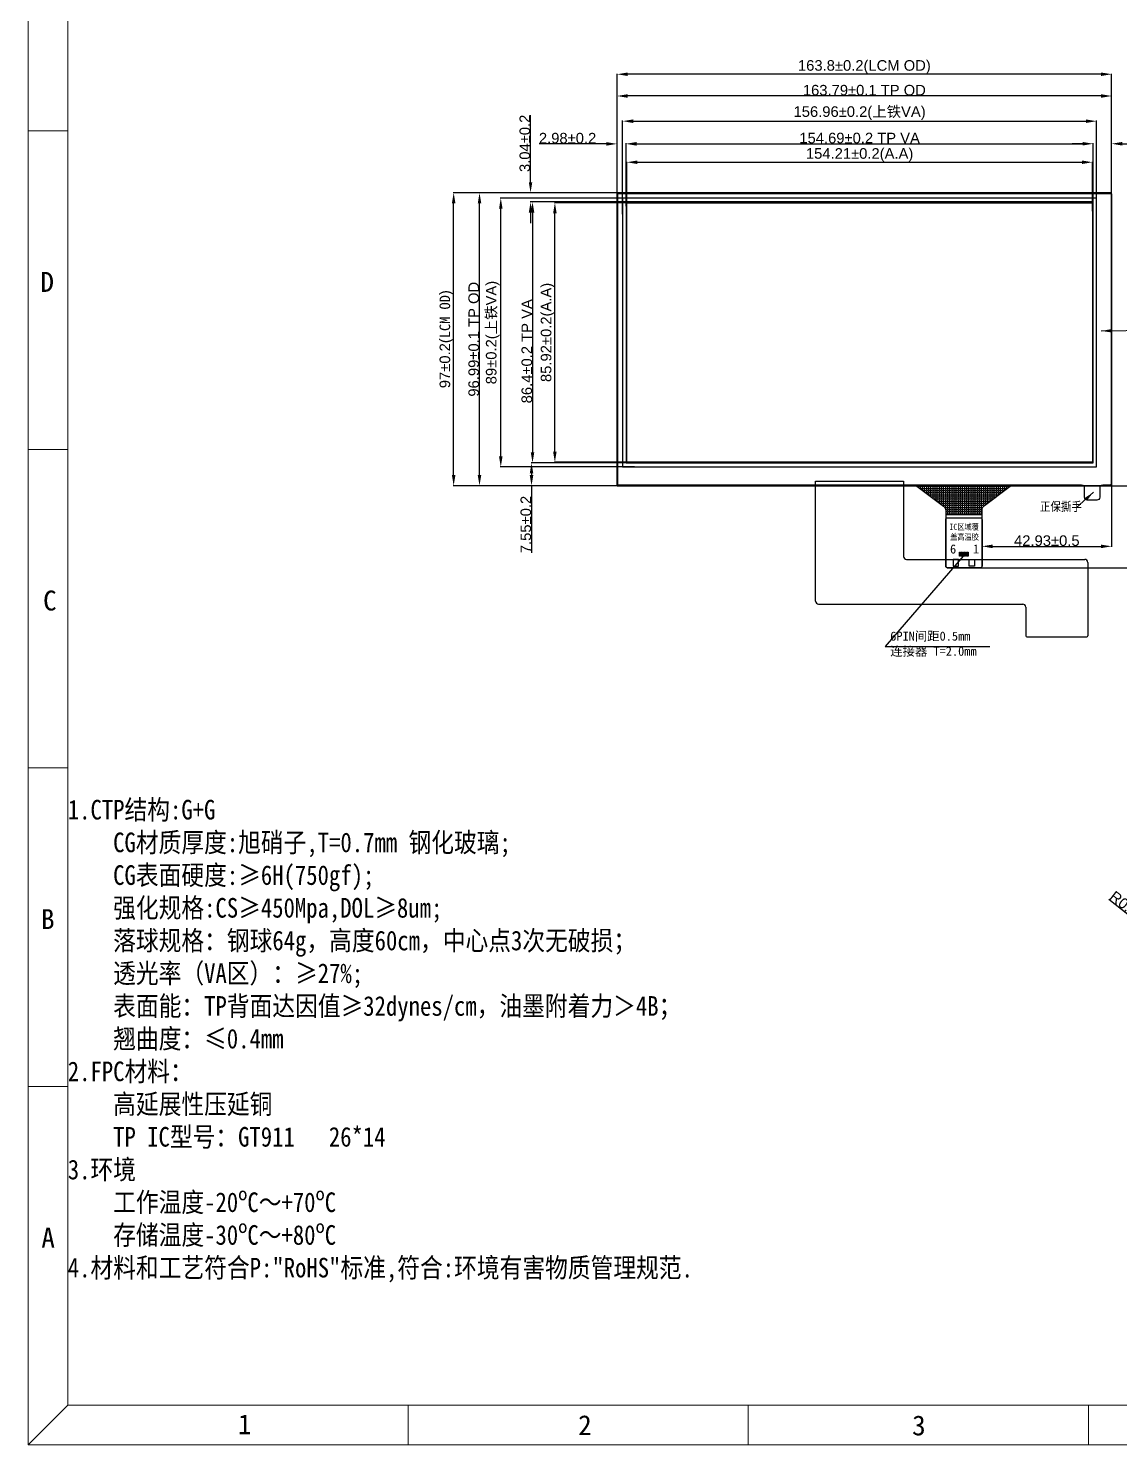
# Model space of a CAD drawing. Header units: millimetres. Extents: x 2156 to 3084, y -2015 to -1256.
# Drawn here: x 2155.9 to 2517.3, y -2015.3 to -1546.4 of the extents above; entities that cross this region are included whole.
import ezdxf

# ---------------------------------------------------------------- set-up
doc = ezdxf.new("R2010")
doc.units = ezdxf.units.MM
doc.header["$LTSCALE"] = 23.1
doc.header["$PDMODE"] = 3
doc.header["$PDSIZE"] = 8
doc.layers.get('0').update_dxf_attribs({"linetype": 'CONTINUOUS'})
doc.layers.get('Defpoints').update_dxf_attribs({"linetype": 'CONTINUOUS'})
for name, color, linetype in [('Cover Lens', 6, 'CONTINUOUS'), ('DIM', 120, 'CONTINUOUS'), ('FPC', 30, 'CONTINUOUS'), ('保护膜', 170, 'CONTINUOUS')]:
    doc.layers.add(name, color=color, linetype=linetype)
for name, color, linetype, lineweight in [('DIM(标注)', 3, 'CONTINUOUS', 15), ('标注', 3, 'CONTINUOUS', 13), ('标注线', 6, 'CONTINUOUS', 18)]:
    doc.layers.add(name, color=color, linetype=linetype, lineweight=lineweight)
doc.styles.add('Aral', font='')
doc.styles.get("Standard").update_dxf_attribs({"font": 'txt', "width": 0.85})
doc.styles.add('宋体', font='simsun.ttc')
doc.styles.get('Aral').set_extended_font_data('Arial')
doc.dimstyles.get("Standard").update_dxf_attribs({"dimtxt": 3.5, "dimasz": 3.5, "dimexe": 0.18, "dimexo": 0.0625, "dimgap": 0.09, "dimtad": 1, "dimdsep": 46, "dimtxsty": 'Standard', "dimcen": 0.09, "dimadec": 0, "dimazin": 0, "dimtol": 1, "dimtp": 0.01, "dimtm": 0.01, "dimtfac": 1, "dimtofl": 0, "dimtmove": 0, "dimatfit": 3, "dimfxl": 1, "dimtolj": 1, "dimarcsym": 0})
doc.dimstyles.new('STANDARD$0', dxfattribs={"dimtxt": 2, "dimasz": 1, "dimexe": 0.5, "dimexo": 0.5, "dimgap": 0.4, "dimtad": 1, "dimzin": 1, "dimdsep": 46, "dimtxsty": '宋体', "dimcen": 1.5, "dimclrd": 1, "dimclre": 1, "dimclrt": 4, "dimadec": 0, "dimazin": 0, "dimtfac": 1, "dimtmove": 0, "dimatfit": 3, "dimfxl": 0.5, "dimtolj": 1, "dimtzin": 0, "dimarcsym": 0})
doc.dimstyles.new('work', dxfattribs={"dimtxt": 4, "dimasz": 1.5, "dimexe": 0, "dimexo": 0.625, "dimtad": 0, "dimdsep": 46, "dimtxsty": 'Standard', "dimcen": 2.5, "dimclrd": 3, "dimclre": 3, "dimclrt": 3, "dimadec": 0, "dimazin": 0, "dimtfac": 1, "dimtmove": 0, "dimatfit": 3, "dimfxl": 0.8, "dimarcsym": 1})

# ---------------------------------------------------------------- blocks, each defined once
blk = doc.blocks.new('*D0')
at = {"layer": 'Defpoints', "color": 0}
for p in [(2350.87, -1568.83), (2350.87, -1612.12), (2514.66, -1610.78)]:
    blk.add_point(p, dxfattribs=at)
at = {"layer": 'DIM', "color": 0, "lineweight": -2}
for p, q in [((2350.87, -1612.06), (2350.87, -1568.65)), ((2511.16, -1568.83), (2354.37, -1568.83)), ((2514.66, -1610.72), (2514.66, -1568.65))]:
    blk.add_line(p, q, dxfattribs=at)
at = {"layer": 'DIM', "color": 0}
for points in [[(2354.37, -1568.24), (2354.37, -1569.41), (2350.87, -1568.83)], [(2511.16, -1568.24), (2511.16, -1569.41), (2514.66, -1568.83)]]:
    blk.add_solid(points, dxfattribs=at)
at = {"layer": 'DIM', "color": 0, "insert": (2432.77, -1566.93), "char_height": 3.5, "attachment_point": 5, "style": 'Aral'}
blk.add_mtext('\\A1;163.79±0.1 TP OD', dxfattribs=at)
blk = doc.blocks.new('*D1')
at = {"layer": 'Defpoints', "color": 0}
for p in [(2508.54, -1584.64), (2353.85, -1605.36), (2508.54, -1608.56)]:
    blk.add_point(p, dxfattribs=at)
at = {"layer": 'DIM', "color": 0, "lineweight": -2}
for p, q in [((2353.85, -1605.3), (2353.85, -1584.46)), ((2357.35, -1584.64), (2505.04, -1584.64)), ((2508.54, -1608.49), (2508.54, -1584.46))]:
    blk.add_line(p, q, dxfattribs=at)
at = {"layer": 'DIM', "color": 0}
for points in [[(2357.35, -1584.06), (2357.35, -1585.23), (2353.85, -1584.64)], [(2505.04, -1584.06), (2505.04, -1585.23), (2508.54, -1584.64)]]:
    blk.add_solid(points, dxfattribs=at)
at = {"layer": 'DIM', "color": 0, "insert": (2431.2, -1582.77), "char_height": 3.5, "attachment_point": 5, "style": 'Aral'}
blk.add_mtext('\\A1;154.69±0.2 TP VA', dxfattribs=at)
blk = doc.blocks.new('*D2')
at = {"layer": 'Defpoints', "color": 0}
for p in [(2514.66, -1584.64), (2508.54, -1608.56), (2514.66, -1610.84)]:
    blk.add_point(p, dxfattribs=at)
at = {"layer": 'DIM', "color": 0, "lineweight": -2}
for p, q in [((2505.04, -1584.64), (2501.54, -1584.64)), ((2508.54, -1608.49), (2508.54, -1584.46)), ((2514.66, -1610.78), (2514.66, -1584.46)), ((2518.16, -1584.64), (2540.4, -1584.64))]:
    blk.add_line(p, q, dxfattribs=at)
at = {"layer": 'DIM', "color": 0}
for points in [[(2505.04, -1584.06), (2505.04, -1585.23), (2508.54, -1584.64)], [(2518.16, -1584.06), (2518.16, -1585.23), (2514.66, -1584.64)]]:
    blk.add_solid(points, dxfattribs=at)
at = {"layer": 'DIM', "color": 0, "insert": (2531.03, -1582.77), "char_height": 3.5, "attachment_point": 5, "style": 'Aral'}
blk.add_mtext('\\A1;6.12±0.2', dxfattribs=at)
blk = doc.blocks.new('*D3')
at = {"layer": 'Defpoints', "color": 0}
for p in [(2305.32, -1600.87), (2356.15, -1600.87), (2358.39, -1697.86)]:
    blk.add_point(p, dxfattribs=at)
at = {"layer": 'DIM', "color": 0, "lineweight": -2}
for p, q in [((2356.08, -1600.87), (2305.14, -1600.87)), ((2305.32, -1694.36), (2305.32, -1604.37)), ((2358.32, -1697.86), (2305.14, -1697.86))]:
    blk.add_line(p, q, dxfattribs=at)
at = {"layer": 'DIM', "color": 0}
for points in [[(2304.74, -1604.37), (2305.9, -1604.37), (2305.32, -1600.87)], [(2304.74, -1694.36), (2305.9, -1694.36), (2305.32, -1697.86)]]:
    blk.add_solid(points, dxfattribs=at)
at = {"layer": 'DIM', "color": 0, "insert": (2303.42, -1649.36), "char_height": 3.5, "attachment_point": 5, "rotation": 90, "style": 'Aral'}
blk.add_mtext('\\A1;96.99±0.1 TP OD', dxfattribs=at)
blk = doc.blocks.new('*D4')
at = {"layer": 'Defpoints', "color": 0}
for p in [(2361.85, -1603.91), (2322.88, -1690.31), (2359.7, -1690.31)]:
    blk.add_point(p, dxfattribs=at)
at = {"layer": 'DIM', "color": 0, "lineweight": -2}
for p, q in [((2361.79, -1603.91), (2322.7, -1603.91)), ((2322.88, -1607.41), (2322.88, -1686.81)), ((2359.64, -1690.31), (2322.7, -1690.31))]:
    blk.add_line(p, q, dxfattribs=at)
at = {"layer": 'DIM', "color": 0}
for points in [[(2322.29, -1607.41), (2323.46, -1607.41), (2322.88, -1603.91)], [(2322.29, -1686.81), (2323.46, -1686.81), (2322.88, -1690.31)]]:
    blk.add_solid(points, dxfattribs=at)
at = {"layer": 'DIM', "color": 0, "insert": (2321, -1653.34), "char_height": 3.5, "attachment_point": 5, "rotation": 90, "style": 'Aral'}
blk.add_mtext('\\A1;86.4±0.2 TP VA', dxfattribs=at)
blk = doc.blocks.new('*D5')
at = {"layer": 'Defpoints', "color": 0}
for p in [(2322.22, -1600.87), (2356.15, -1600.87), (2361.85, -1603.91)]:
    blk.add_point(p, dxfattribs=at)
at = {"layer": 'DIM', "color": 0, "lineweight": -2}
for p, q in [((2322.22, -1597.37), (2322.22, -1575.15)), ((2356.08, -1600.87), (2322.04, -1600.87)), ((2361.79, -1603.91), (2322.04, -1603.91)), ((2322.22, -1607.41), (2322.22, -1610.91))]:
    blk.add_line(p, q, dxfattribs=at)
at = {"layer": 'DIM', "color": 0}
for points in [[(2321.64, -1597.37), (2322.81, -1597.37), (2322.22, -1600.87)], [(2321.64, -1607.41), (2322.81, -1607.41), (2322.22, -1603.91)]]:
    blk.add_solid(points, dxfattribs=at)
at = {"layer": 'DIM', "color": 0, "insert": (2320.34, -1584.51), "char_height": 3.5, "attachment_point": 5, "rotation": 90, "style": 'Aral'}
blk.add_mtext('\\A1;3.04±0.2', dxfattribs=at)
blk = doc.blocks.new('*D6')
at = {"layer": 'Defpoints', "color": 0}
for p in [(2359.7, -1690.31), (2322.55, -1697.86), (2358.45, -1697.86)]:
    blk.add_point(p, dxfattribs=at)
at = {"layer": 'DIM', "color": 0, "lineweight": -2}
for p, q in [((2359.64, -1690.31), (2322.37, -1690.31)), ((2322.55, -1693.81), (2322.55, -1694.36)), ((2358.39, -1697.86), (2322.37, -1697.86)), ((2322.55, -1697.86), (2322.55, -1720.05))]:
    blk.add_line(p, q, dxfattribs=at)
at = {"layer": 'DIM', "color": 0}
for points in [[(2321.96, -1693.81), (2323.13, -1693.81), (2322.55, -1690.31)], [(2321.96, -1694.36), (2323.13, -1694.36), (2322.55, -1697.86)]]:
    blk.add_solid(points, dxfattribs=at)
at = {"layer": 'DIM', "color": 0, "insert": (2320.67, -1710.7), "char_height": 3.5, "attachment_point": 5, "rotation": 90, "style": 'Aral'}
blk.add_mtext('\\A1;7.55±0.2', dxfattribs=at)
blk = doc.blocks.new('*D11')
at = {"layer": 'Defpoints', "color": 0}
for p in [(2514.66, -1697.04), (2471.73, -1715.25), (2514.66, -1717.93)]:
    blk.add_point(p, dxfattribs=at)
at = {"layer": 'DIM', "color": 0, "lineweight": -2}
for p, q in [((2514.66, -1697.11), (2514.66, -1718.11)), ((2471.73, -1715.31), (2471.73, -1718.11)), ((2475.23, -1717.93), (2511.16, -1717.93))]:
    blk.add_line(p, q, dxfattribs=at)
at = {"layer": 'DIM', "color": 0}
for points in [[(2475.23, -1717.35), (2475.23, -1718.52), (2471.73, -1717.93)], [(2511.16, -1717.35), (2511.16, -1718.52), (2514.66, -1717.93)]]:
    blk.add_solid(points, dxfattribs=at)
at = {"layer": 'DIM', "color": 0, "insert": (2493.2, -1716.06), "char_height": 3.5, "attachment_point": 5, "style": 'Aral'}
blk.add_mtext('\\A1;42.93±0.5', dxfattribs=at)
blk = doc.blocks.new('*D12')
at = {"layer": 'Defpoints', "color": 0}
for p in [(2493.55, -1697.86), (2470.34, -1725), (2526.96, -1725)]:
    blk.add_point(p, dxfattribs=at)
at = {"layer": 'DIM', "color": 0, "lineweight": -2}
for p, q in [((2493.62, -1697.86), (2527.14, -1697.86)), ((2526.96, -1701.36), (2526.96, -1721.5)), ((2470.4, -1725), (2527.14, -1725))]:
    blk.add_line(p, q, dxfattribs=at)
at = {"layer": 'DIM', "color": 0}
for points in [[(2526.38, -1701.36), (2527.54, -1701.36), (2526.96, -1697.86)], [(2526.38, -1721.5), (2527.54, -1721.5), (2526.96, -1725)]]:
    blk.add_solid(points, dxfattribs=at)
at = {"layer": 'DIM', "color": 0, "insert": (2525.08, -1711.43), "char_height": 3.5, "attachment_point": 5, "rotation": 90, "style": 'Aral'}
blk.add_mtext('\\A1;27.14±0.5', dxfattribs=at)
blk = doc.blocks.new('A$C67844AE1')
at = {"color": 1}
for p, q in [((65.76, 11.8), (65.76, 51.5)), ((65.76, 51.5), (94.9, 51.5)), ((94.9, 51.5), (94.9, 26.6)), ((95.9, 25.6), (154.87, 25.6)), ((155.87, 24.6), (155.87, 0.3)), ((66.76, 10.8), (134.37, 10.8)), ((135.37, 9.8), (135.37, 0.3)), ((135.67, 0), (155.57, 0))]:
    blk.add_line(p, q, dxfattribs=at)
for points in [[(163.8, 147), (0, 147), (0, 50), (163.8, 50)], [(158.81, 145.2), (1.85, 145.2), (1.85, 56.2), (158.81, 56.2)], [(3.23, 143.7), (157.44, 143.7), (157.44, 57.78), (3.23, 57.78)]]:
    blk.add_lwpolyline(points, close=True, dxfattribs=at)
for centre, radius, start, end in [((95.9, 26.6), 1, 180, 270), ((154.87, 24.6), 1, 0, 90), ((66.76, 11.8), 1, 180, 270), ((134.37, 9.8), 1, 0, 90), ((135.67, 0.3), 0.3, 180, 270), ((155.57, 0.3), 0.3, 270, 360)]:
    blk.add_arc(centre, radius, start, end, dxfattribs=at)
blk = doc.blocks.new('*D14')
at = {"layer": 'Defpoints', "color": 0}
for p in [(2350.87, -1584.69), (2350.87, -1603.91), (2353.85, -1603.91)]:
    blk.add_point(p, dxfattribs=at)
at = {"layer": 'DIM', "color": 0, "lineweight": -2}
for p, q in [((2347.37, -1584.69), (2325.1, -1584.69)), ((2350.87, -1603.85), (2350.87, -1584.51)), ((2353.85, -1603.85), (2353.85, -1584.51)), ((2357.35, -1584.69), (2360.85, -1584.69))]:
    blk.add_line(p, q, dxfattribs=at)
at = {"layer": 'DIM', "color": 0}
for points in [[(2347.37, -1584.11), (2347.37, -1585.27), (2350.87, -1584.69)], [(2357.35, -1584.11), (2357.35, -1585.27), (2353.85, -1584.69)]]:
    blk.add_solid(points, dxfattribs=at)
at = {"layer": 'DIM', "color": 0, "insert": (2334.48, -1582.81), "char_height": 3.5, "attachment_point": 5, "style": 'Aral'}
blk.add_mtext('\\A1;2.98±0.2', dxfattribs=at)
blk = doc.blocks.new('*D15')
at = {"layer": 'Defpoints', "color": 0}
for p in [(2508.3, -1590.76), (2354.09, -1607.03), (2508.3, -1607.03)]:
    blk.add_point(p, dxfattribs=at)
at = {"layer": 'DIM', "color": 0, "lineweight": -2}
for p, q in [((2354.09, -1606.97), (2354.09, -1590.58)), ((2357.59, -1590.76), (2504.8, -1590.76)), ((2508.3, -1606.97), (2508.3, -1590.58))]:
    blk.add_line(p, q, dxfattribs=at)
at = {"layer": 'DIM', "color": 0}
for points in [[(2357.59, -1590.18), (2357.59, -1591.35), (2354.09, -1590.76)], [(2504.8, -1590.18), (2504.8, -1591.35), (2508.3, -1590.76)]]:
    blk.add_solid(points, dxfattribs=at)
at = {"layer": 'DIM', "color": 0, "insert": (2431.2, -1588.38), "char_height": 3.5, "attachment_point": 5, "style": 'Aral'}
blk.add_mtext('\\A1;154.21±0.2(A.A)', dxfattribs=at)
blk = doc.blocks.new('*D16')
at = {"layer": 'Defpoints', "color": 0}
for p in [(2509.68, -1577.17), (2352.72, -1608.02), (2509.68, -1608.02)]:
    blk.add_point(p, dxfattribs=at)
at = {"layer": 'DIM', "color": 0, "lineweight": -2}
for p, q in [((2352.72, -1607.96), (2352.72, -1576.99)), ((2356.22, -1577.17), (2506.18, -1577.17)), ((2509.68, -1607.96), (2509.68, -1576.99))]:
    blk.add_line(p, q, dxfattribs=at)
at = {"layer": 'DIM', "color": 0}
for points in [[(2356.22, -1576.59), (2356.22, -1577.76), (2352.72, -1577.17)], [(2506.18, -1576.59), (2506.18, -1577.76), (2509.68, -1577.17)]]:
    blk.add_solid(points, dxfattribs=at)
at = {"layer": 'DIM', "color": 0, "insert": (2431.2, -1574.52), "char_height": 3.5, "attachment_point": 5, "style": 'Aral'}
blk.add_mtext('\\A1;156.96±0.2({\\fSimSun|b0|i0|c134|p2;上铁}VA)', dxfattribs=at)
blk = doc.blocks.new('*D17')
at = {"layer": 'Defpoints', "color": 0}
for p in [(2350.87, -1561.63), (2350.87, -1605.78), (2514.67, -1605.78)]:
    blk.add_point(p, dxfattribs=at)
at = {"layer": 'DIM', "color": 0, "lineweight": -2}
for p, q in [((2350.87, -1605.72), (2350.87, -1561.45)), ((2514.67, -1605.72), (2514.67, -1561.45)), ((2511.17, -1561.63), (2354.37, -1561.63))]:
    blk.add_line(p, q, dxfattribs=at)
at = {"layer": 'DIM', "color": 0}
for points in [[(2354.37, -1561.05), (2354.37, -1562.21), (2350.87, -1561.63)], [(2511.17, -1561.05), (2511.17, -1562.21), (2514.67, -1561.63)]]:
    blk.add_solid(points, dxfattribs=at)
at = {"layer": 'DIM', "color": 0, "insert": (2432.77, -1559.24), "char_height": 3.5, "attachment_point": 5, "style": 'Aral'}
blk.add_mtext('\\A1;163.8±0.2(LCM OD)', dxfattribs=at)
blk = doc.blocks.new('*D18')
at = {"layer": 'Defpoints', "color": 0}
for p in [(2330.28, -1604.15), (2359.67, -1604.15), (2359.67, -1690.07)]:
    blk.add_point(p, dxfattribs=at)
at = {"layer": 'DIM', "color": 0, "lineweight": -2}
for p, q in [((2359.6, -1604.15), (2330.1, -1604.15)), ((2330.28, -1686.57), (2330.28, -1607.65)), ((2359.6, -1690.07), (2330.1, -1690.07))]:
    blk.add_line(p, q, dxfattribs=at)
at = {"layer": 'DIM', "color": 0}
for points in [[(2329.69, -1607.65), (2330.86, -1607.65), (2330.28, -1604.15)], [(2329.69, -1686.57), (2330.86, -1686.57), (2330.28, -1690.07)]]:
    blk.add_solid(points, dxfattribs=at)
at = {"layer": 'DIM', "color": 0, "insert": (2327.89, -1647.11), "char_height": 3.5, "attachment_point": 5, "rotation": 90, "style": 'Aral'}
blk.add_mtext('\\A1;85.92±0.2(A.A)', dxfattribs=at)
blk = doc.blocks.new('*D19')
at = {"layer": 'Defpoints', "color": 0}
for p in [(2312.36, -1602.65), (2356.7, -1602.65), (2356.7, -1691.65)]:
    blk.add_point(p, dxfattribs=at)
at = {"layer": 'DIM', "color": 0, "lineweight": -2}
for p, q in [((2356.64, -1602.65), (2312.18, -1602.65)), ((2312.36, -1688.15), (2312.36, -1606.15)), ((2356.64, -1691.65), (2312.18, -1691.65))]:
    blk.add_line(p, q, dxfattribs=at)
at = {"layer": 'DIM', "color": 0}
for points in [[(2311.78, -1606.15), (2312.95, -1606.15), (2312.36, -1602.65)], [(2311.78, -1688.15), (2312.95, -1688.15), (2312.36, -1691.65)]]:
    blk.add_solid(points, dxfattribs=at)
at = {"layer": 'DIM', "color": 0, "insert": (2309.71, -1647.15), "char_height": 3.5, "attachment_point": 5, "rotation": 90, "style": 'Aral'}
blk.add_mtext('\\A1;89±0.2({\\fSimSun|b0|i0|c134|p2;上铁}VA)', dxfattribs=at)
blk = doc.blocks.new('*D20')
at = {"layer": 'Defpoints', "color": 0}
for p in [(2296.75, -1600.85), (2360.7, -1600.85), (2360.7, -1697.85)]:
    blk.add_point(p, dxfattribs=at)
at = {"layer": 'DIM', "color": 0, "lineweight": -2}
for p, q in [((2360.63, -1600.85), (2296.57, -1600.85)), ((2296.75, -1694.35), (2296.75, -1604.35)), ((2360.63, -1697.85), (2296.57, -1697.85))]:
    blk.add_line(p, q, dxfattribs=at)
at = {"layer": 'DIM', "color": 0}
for points in [[(2296.17, -1604.35), (2297.34, -1604.35), (2296.75, -1600.85)], [(2296.17, -1694.35), (2297.34, -1694.35), (2296.75, -1697.85)]]:
    blk.add_solid(points, dxfattribs=at)
at = {"layer": 'DIM', "color": 0, "insert": (2294.37, -1649.35), "char_height": 3.5, "attachment_point": 5, "rotation": 90, "style": 'Aral'}
blk.add_mtext('\\A1;97±0.2({\\fSimSun|b0|i0|c134|p2;LCM OD})', dxfattribs=at)
blk = doc.blocks.new('*D33')
at = {"layer": 'Defpoints', "color": 0}
for p in [(2527.03, -1845.13), (2527.19, -1845.25)]:
    blk.add_point(p, dxfattribs=at)
at = {"layer": 'DIM', "color": 0, "lineweight": -2}
for p, q in [((2513.74, -1834.74), (2524.27, -1842.97)), ((2527.1, -1845.25), (2527.28, -1845.25)), ((2527.19, -1845.34), (2527.19, -1845.16))]:
    blk.add_line(p, q, dxfattribs=at)
at = {"layer": 'DIM', "color": 0}
blk.add_solid([(2524.63, -1842.51), (2523.91, -1843.43), (2527.03, -1845.13)], dxfattribs=at)
at = {"layer": 'DIM', "color": 0, "insert": (2518.79, -1836.3), "char_height": 3.5, "attachment_point": 5, "rotation": 321.9708, "style": 'Aral'}
blk.add_mtext('\\A1;R0.2', dxfattribs=at)

msp = doc.modelspace()

# ---------------------------------------------------------------- hatches: boundary and pattern name
at = {"layer": 'FPC'}
h = msp.add_hatch(dxfattribs=at)
h.set_pattern_fill('ANGLE', color=1, scale=0.1, style=0)
h.set_pattern_definition([(0, (652.7017, -185.79884), (0, 0.6985), [0.508, -0.1905]), (90, (652.7017, -185.79884), (-0.6985, 4e-17), [0.508, -0.1905])])
h.paths.add_polyline_path([(2471.732, -1707.501), (2471.732, -1705.991, -0.2355686), (2472.529, -1704.393), (2481.079, -1697.955), (2450.124, -1697.955), (2458.935, -1704.586, -0.2356346), (2459.732, -1706.184), (2459.732, -1707.501)])

# ---------------------------------------------------------------- linework, layer by layer
at = {"layer": 'Cover Lens'}
msp.add_lwpolyline([(2351.372, -1600.868), (2514.162, -1600.868, -0.4142136), (2514.662, -1601.368), (2514.662, -1697.358, -0.4142136), (2514.162, -1697.858), (2351.372, -1697.858, -0.4142136), (2350.872, -1697.358), (2350.872, -1601.368, -0.4142136)], format="xyb", close=True, dxfattribs=at)
msp.add_lwpolyline([(2353.852, -1690.308), (2508.542, -1690.308), (2508.542, -1603.908), (2353.852, -1603.908)], close=True, dxfattribs=at)
at = {"layer": 'DIM', "color": 7, "lineweight": 0}
for p, q in [((2168.963, -1580.35), (2155.894, -1580.35)), ((2155.894, -1685.829), (2168.963, -1685.829)), ((2155.894, -1791.308), (2168.963, -1791.308)), ((2155.894, -1896.787), (2168.963, -1896.787)), ((2168.963, -2002.256), (2155.894, -2015.335))]:
    msp.add_line(p, q, dxfattribs=at)
for points in [[(2155.894, -1334.699), (3083.547, -1334.699), (3083.547, -2015.335), (2155.894, -2015.335)], [(2168.963, -1347.768), (3070.478, -1347.768), (3070.478, -2002.266), (2168.963, -2002.266)]]:
    msp.add_lwpolyline(points, close=True, dxfattribs=at)
for points in [[(2168.963, -2002.256), (2701.732, -2002.256)], [(2281.652, -2002.266), (2281.652, -2015.335)], [(2394.342, -2002.266), (2394.342, -2015.335)], [(2507.031, -2002.266), (2507.031, -2015.335)]]:
    msp.add_lwpolyline(points, dxfattribs=at)
at = {"layer": 'FPC', "color": 1}
msp.add_line((2471.732, -1707.501), (2459.732, -1707.501), dxfattribs=at)
at = {"layer": 'FPC'}
msp.add_lwpolyline([(2450.124, -1697.955), (2458.935, -1704.586, -0.2356346), (2459.732, -1706.184), (2459.732, -1724.501, 0.4142136), (2460.232, -1725.001), (2471.232, -1725.001, 0.4142136), (2471.732, -1724.501), (2471.732, -1705.991, -0.2355686), (2472.529, -1704.393), (2481.079, -1697.955)], format="xyb", dxfattribs=at)
msp.add_lwpolyline([(2471.732, -1709.001), (2471.732, -1724.501, -0.4142136), (2471.232, -1725.001), (2460.232, -1725.001, -0.4142136), (2459.732, -1724.501), (2459.732, -1709.001, -0.4142136), (2460.232, -1708.501), (2471.232, -1708.501, -0.4142136)], format="xyb", close=True, dxfattribs=at)
for points in [[(2464.332, -1719.848), (2464.632, -1719.848), (2464.632, -1721.148), (2464.332, -1721.148)], [(2464.832, -1719.848), (2465.132, -1719.848), (2465.132, -1721.148), (2464.832, -1721.148)], [(2465.332, -1719.848), (2465.632, -1719.848), (2465.632, -1721.148), (2465.332, -1721.148)], [(2465.832, -1719.848), (2466.132, -1719.848), (2466.132, -1721.148), (2465.832, -1721.148)], [(2466.332, -1719.848), (2466.632, -1719.848), (2466.632, -1721.148), (2466.332, -1721.148)], [(2466.832, -1719.848), (2467.132, -1719.848), (2467.132, -1721.148), (2466.832, -1721.148)], [(2462.181, -1724.501), (2463.982, -1724.501), (2463.982, -1722.299), (2462.181, -1722.299)], [(2469.284, -1724.501), (2467.482, -1724.501), (2467.482, -1722.299), (2469.284, -1722.299)]]:
    msp.add_lwpolyline(points, close=True, dxfattribs=at)
at = {"layer": '保护膜'}
msp.add_line((2471.732, -1707.501), (2459.732, -1707.501), dxfattribs=at)
msp.add_lwpolyline([(2351.372, -1601.068), (2514.162, -1601.068, -0.4142136), (2514.462, -1601.368), (2514.462, -1697.358, -0.4142136), (2514.162, -1697.658), (2511.718, -1697.658, 0.4142136), (2510.718, -1698.658), (2510.718, -1701.658, -0.4142136), (2509.718, -1702.658), (2506.718, -1702.658, -0.4142136), (2505.718, -1701.658), (2505.718, -1698.658, 0.4142136), (2504.718, -1697.658), (2351.372, -1697.658, -0.4142136), (2351.072, -1697.358), (2351.072, -1601.368, -0.4142136)], format="xyb", close=True, dxfattribs=at)

# ---------------------------------------------------------------- block references
at = {"layer": 'DIM'}
msp.add_blockref('A$C67844AE1', (2350.867, -1747.848), dxfattribs=at)

# ---------------------------------------------------------------- texts
at = {"color": 4, "insert": (2168.963, -1801.857), "char_height": 6.49688, "width": 365.12542, "attachment_point": 1}
msp.add_mtext('{\\fSimSun|b0|i0|c134|p2;\\C0;1.CTP结构:G+G \\C1;    \\P    CG材质厚度:旭硝子,T=0.7mm 钢化玻璃;\\P    CG表面硬度:≥6H(750gf);\\P    强化规格:CS≥450Mpa,DOL≥8um;\\P\\C0;    落球规格：钢球64g，高度60cm，中心点3次无破损；\\P    透光率（VA区）：≥27%;\\P    表面能：TP背面达因值≥32dynes/cm，油墨附着力＞4B；\\P    翘曲度：≤0.4mm\\P2.FPC材料：\\P    高延展性压延铜\\P    TP IC型号：GT911   26*14\\P3.环境\\P    工作温度-20ºC～+70ºC\\P    存储温度-30ºC～+80ºC  \\P4.\\fNSimSun|b0|i0|c134|p49;材料和工艺符合P:"RoHS"标准,符合:环境有害物质管理规范.}', dxfattribs=at)
at = {"layer": 'DIM', "color": 7, "lineweight": 0}
for s, p in [('D', (2159.908, -1633.683)), ('C', (2160.784, -1739.161)), ('B', (2160.11, -1844.64)), ('A', (2160.213, -1950.119)), ('2', (2337.997, -2012.171)), ('3', (2448.581, -2012.249))]:
    msp.add_text(s, height=6.592, dxfattribs=at).set_placement(p)
at = {"layer": 'DIM', "color": 7, "lineweight": 0, "width": 1.000001}
msp.add_text('1', height=6.592, dxfattribs=at).set_placement((2225.308, -2011.865))
at = {"layer": 'DIM', "insert": (2504.832, -1703.227), "char_height": 3, "width": 64.19429, "attachment_point": 3}
msp.add_mtext('{\\fSimSun|b0|i0|c134|p2;正保撕手}', dxfattribs=at)
at = {"layer": 'DIM(标注)', "color": 7, "lineweight": 0, "insert": (2441.336, -1746.145), "char_height": 3, "width": 36.16601, "attachment_point": 1, "style": '宋体'}
msp.add_mtext('6PIN间距0.5mm\\P连接器 T=2.0mm', dxfattribs=at)
at = {"layer": 'FPC', "lineweight": 0, "char_height": 3, "width": 52.16073, "attachment_point": 1, "style": '宋体'}
for s, insert in [('6', (2461.144, -1717.295)), ('1', (2468.745, -1717.295))]:
    msp.add_mtext(s, dxfattribs=dict(at, insert=insert))
at = {"layer": '标注线', "insert": (2470.708, -1716.037), "char_height": 2, "attachment_point": 9}
msp.add_mtext('{\\fSimSun|b0|i0|c0|p2;IC\\fSimSun|b0|i0|c134|p2;区域覆\\fSimSun|b0|i0|c0|p2;\\P\\fSimSun|b0|i0|c134|p2;盖高温胶}', dxfattribs=at)

# ---------------------------------------------------------------- dimensions: what is measured, and where the dimension line sits
at = {"layer": 'DIM'}
for base, p1, p2, text, picture, middle in [((2350.867, -1561.629), (2514.667, -1605.783), (2350.867, -1605.783), '<>(LCM OD)', '*D17', (2432.767, -1559.243)), ((2509.677, -1577.173), (2352.717, -1608.022), (2509.677, -1608.022), '<>({\\fSimSun|b0|i0|c134|p2;上铁}VA)', '*D16', (2431.197, -1574.516)), ((2508.302, -1590.765), (2354.092, -1607.033), (2508.302, -1607.033), '<>(A.A)', '*D15', (2431.197, -1588.381))]:
    dim = msp.add_linear_dim(base=base, p1=p1, p2=p2, text=text, dimstyle='STANDARD$0', override={"dimtxt": 3.5, "dimasz": 3.5, "dimexe": 0.18, "dimexo": 0.0625, "dimgap": 0.09, "dimzin": 8, "dimtxsty": 'Aral', "dimcen": 0.09, "dimclrd": 0, "dimclre": 0, "dimclrt": 0, "dimtol": 1, "dimtp": 0.2, "dimtm": 0.2, "dimtofl": 0, "dimfxl": 1, "dimtzin": 8}, dxfattribs=at)
    dim.commit()
    dim.dimension.update_dxf_attribs({"geometry": picture, "text_midpoint": middle})
for base, p1, p2, angle, text, dimstyle, override, picture, middle in [((2350.872, -1568.827), (2514.662, -1610.778), (2350.872, -1612.123), 180, '<> TP OD', 'Standard', {"dimtxsty": 'Aral', "dimtp": 0.1, "dimtm": 0.1}, '*D0', (2432.767, -1566.925)), ((2296.753, -1600.848), (2360.696, -1697.848), (2360.696, -1600.848), 90, '<>({\\fSimSun|b0|i0|c134|p2;LCM OD})', 'STANDARD$0', {"dimtxt": 3.5, "dimasz": 3.5, "dimexe": 0.18, "dimexo": 0.0625, "dimgap": 0.09, "dimzin": 8, "dimtxsty": 'Aral', "dimcen": 0.09, "dimclrd": 0, "dimclre": 0, "dimclrt": 0, "dimtol": 1, "dimtp": 0.2, "dimtm": 0.2, "dimtofl": 0, "dimfxl": 1, "dimtzin": 8}, '*D20', (2294.369, -1649.348)), ((2305.32, -1600.868), (2358.386, -1697.858), (2356.146, -1600.868), 90, '<> TP OD', 'Standard', {"dimtxsty": 'Aral', "dimtp": 0.1, "dimtm": 0.1}, '*D3', (2303.419, -1649.363)), ((2312.363, -1602.648), (2356.705, -1691.648), (2356.705, -1602.648), 90, '<>({\\fSimSun|b0|i0|c134|p2;上铁}VA)', 'STANDARD$0', {"dimtxt": 3.5, "dimasz": 3.5, "dimexe": 0.18, "dimexo": 0.0625, "dimgap": 0.09, "dimzin": 8, "dimtxsty": 'Aral', "dimcen": 0.09, "dimclrd": 0, "dimclre": 0, "dimclrt": 0, "dimtol": 1, "dimtp": 0.2, "dimtm": 0.2, "dimtofl": 0, "dimfxl": 1, "dimtzin": 8}, '*D19', (2309.706, -1647.148)), ((2330.275, -1604.148), (2359.666, -1690.068), (2359.666, -1604.148), 90, '<>(A.A)', 'STANDARD$0', {"dimtxt": 3.5, "dimasz": 3.5, "dimexe": 0.18, "dimexo": 0.0625, "dimgap": 0.09, "dimzin": 8, "dimtxsty": 'Aral', "dimcen": 0.09, "dimclrd": 0, "dimclre": 0, "dimclrt": 0, "dimtol": 1, "dimtp": 0.2, "dimtm": 0.2, "dimtofl": 0, "dimfxl": 1, "dimtzin": 8}, '*D18', (2327.891, -1647.108))]:
    dim = msp.add_linear_dim(base=base, p1=p1, p2=p2, angle=angle, text=text, dimstyle=dimstyle, override=override, dxfattribs=at)
    dim.commit()
    dim.dimension.update_dxf_attribs({"geometry": picture, "text_midpoint": middle})
for base, p1, p2, override, picture, middle in [((2322.222, -1600.868), (2361.848, -1603.908), (2356.146, -1600.868), {"dimtxt": 3.5, "dimasz": 3.5, "dimexe": 0.18, "dimexo": 0.0625, "dimgap": 0.09, "dimzin": 8, "dimtxsty": 'Aral', "dimcen": 0.09, "dimclrd": 0, "dimclre": 0, "dimclrt": 0, "dimtol": 1, "dimtp": 0.2, "dimtm": 0.2, "dimtofl": 0, "dimfxl": 1, "dimtzin": 8}, '*D5', (2320.344, -1584.511)), ((2322.546, -1697.858), (2359.704, -1690.308), (2358.449, -1697.858), {"dimtxt": 3.5, "dimasz": 3.5, "dimexe": 0.18, "dimexo": 0.0625, "dimgap": 0.09, "dimzin": 8, "dimtxsty": 'Aral', "dimcen": 0.09, "dimclrd": 0, "dimclre": 0, "dimclrt": 0, "dimtol": 1, "dimtp": 0.2, "dimtm": 0.2, "dimtofl": 0, "dimfxl": 1, "dimtzin": 8}, '*D6', (2320.669, -1710.702)), ((2526.959, -1725.001), (2493.554, -1697.858), (2470.338, -1725.001), {"dimtxt": 3.5, "dimasz": 3.5, "dimexe": 0.18, "dimexo": 0.0625, "dimgap": 0.09, "dimzin": 8, "dimtxsty": 'Aral', "dimcen": 0.09, "dimclrd": 0, "dimclre": 0, "dimclrt": 0, "dimtol": 1, "dimtp": 0.5, "dimtm": 0.5, "dimtofl": 0, "dimfxl": 1, "dimtzin": 8}, '*D12', (2525.082, -1711.43))]:
    dim = msp.add_linear_dim(base=base, p1=p1, p2=p2, angle=90, dimstyle='STANDARD$0', override=override, dxfattribs=at)
    dim.commit()
    dim.dimension.update_dxf_attribs({"geometry": picture, "text_midpoint": middle})
dim = msp.add_linear_dim(base=(2508.542, -1584.642), p1=(2353.852, -1605.362), p2=(2508.542, -1608.556), text='<> TP VA', dimstyle='Standard', override={"dimtxsty": 'Aral', "dimtp": 0.2, "dimtm": 0.2}, dxfattribs=at)
dim.commit()
dim.dimension.update_dxf_attribs({"geometry": '*D1', "text_midpoint": (2431.197, -1584.642), "dimtype": 160})
for base, p1, p2, dimstyle, override, picture, middle in [((2350.872, -1584.69), (2353.852, -1603.908), (2350.872, -1603.908), 'STANDARD$0', {"dimtxt": 3.5, "dimasz": 3.5, "dimexe": 0.18, "dimexo": 0.0625, "dimgap": 0.09, "dimzin": 8, "dimtxsty": 'Aral', "dimcen": 0.09, "dimclrd": 0, "dimclre": 0, "dimclrt": 0, "dimtol": 1, "dimtp": 0.2, "dimtm": 0.2, "dimtofl": 0, "dimfxl": 1, "dimtzin": 8}, '*D14', (2334.484, -1582.813)), ((2514.662, -1584.642), (2508.542, -1608.556), (2514.662, -1610.84), 'Standard', {"dimtxsty": 'Aral', "dimtp": 0.2, "dimtm": 0.2}, '*D2', (2531.03, -1582.765)), ((2514.662, -1717.933), (2471.732, -1715.246), (2514.662, -1697.043), 'STANDARD$0', {"dimtxt": 3.5, "dimasz": 3.5, "dimexe": 0.18, "dimexo": 0.0625, "dimgap": 0.09, "dimzin": 8, "dimtxsty": 'Aral', "dimcen": 0.09, "dimclrd": 0, "dimclre": 0, "dimclrt": 0, "dimtol": 1, "dimtp": 0.5, "dimtm": 0.5, "dimtofl": 0, "dimfxl": 1, "dimtzin": 8}, '*D11', (2493.197, -1716.055))]:
    dim = msp.add_linear_dim(base=base, p1=p1, p2=p2, dimstyle=dimstyle, override=override, dxfattribs=at)
    dim.commit()
    dim.dimension.update_dxf_attribs({"geometry": picture, "text_midpoint": middle})
dim = msp.add_linear_dim(base=(2322.877, -1690.308), p1=(2361.848, -1603.908), p2=(2359.704, -1690.308), angle=90, text='<> TP VA', dimstyle='Standard', override={"dimtxsty": 'Aral', "dimtp": 0.2, "dimtm": 0.2}, dxfattribs=at)
dim.commit()
dim.dimension.update_dxf_attribs({"geometry": '*D4', "text_midpoint": (2322.877, -1653.339), "dimtype": 160})
dim = msp.add_radius_dim(center=(2527.186, -1845.253), mpoint=(2527.028, -1845.129), dimstyle='Standard', override={"dimtxsty": 'Aral', "dimtol": 0, "dimtp": 0.1, "dimtm": 0.1}, dxfattribs=at)
dim.commit()
dim.dimension.update_dxf_attribs({"geometry": '*D33', "text_midpoint": (2518.785, -1836.3)})

# ---------------------------------------------------------------- leaders
msp.add_leader([(2465.482, -1721.148), (2439.71, -1751.07), (2474.295, -1751.07)], dimstyle='work', override={"dimgap": 0.625, "dimtad": 0, "dimfxlon": 1, "dimtfill": 1})
msp.add_leader([(2511.235, -1646.62), (2536.565, -1646.188)], dimstyle='Standard', override={"dimexe": 7.56, "dimexo": 2.625, "dimgap": 0.09, "dimtad": 0, "dimtih": 1, "dimtoh": 1, "dimdec": 4, "dimzin": 0, "dimcen": 3.78, "dimtdec": 4, "dimtzin": 0, "dimarcsym": 1}, dxfattribs=at)
at = {"layer": '标注'}
msp.add_leader([(2508.636, -1700.037), (2502.915, -1705.204)], dimstyle='Standard', override={"dimexe": 7.56, "dimexo": 2.625, "dimgap": 0.09, "dimtad": 0, "dimtih": 1, "dimtoh": 1, "dimdec": 4, "dimzin": 0, "dimcen": 3.78, "dimtdec": 4, "dimtzin": 0, "dimarcsym": 1}, dxfattribs=at)

doc.saveas('drawing.dxf')
